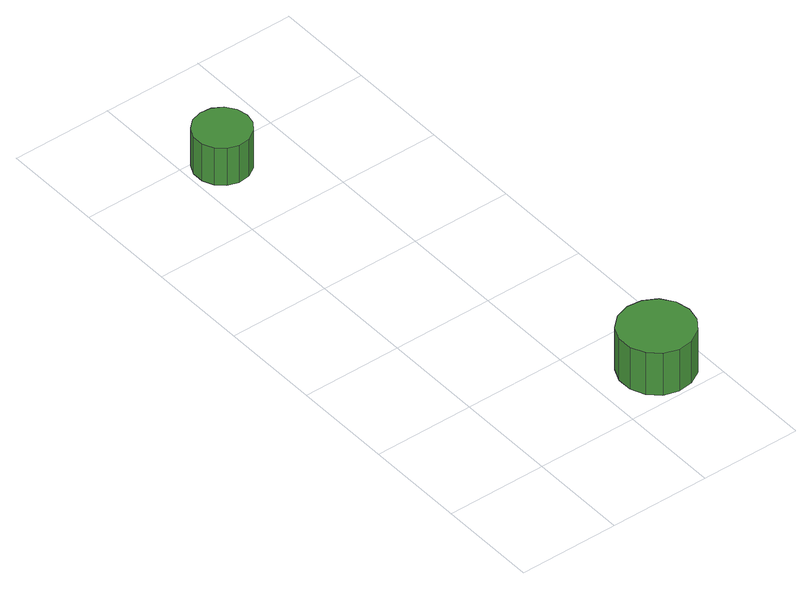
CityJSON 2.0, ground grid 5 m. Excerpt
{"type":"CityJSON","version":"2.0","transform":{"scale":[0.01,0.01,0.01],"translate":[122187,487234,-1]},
"CityObjects":{
"tree1":{"type":"SolitaryVegetationObject","attributes":{"function":"something"},"geometry":[{"type":"MultiSurface","lod":"1","boundaries":[[[0,1,2,3,4,5,6,7,8,9,10,11,12,13,14]],[[15,16,17,18,19,20,21,22,23,24,25,26,27,28,29]],[[0,29,28,1]],[[1,28,27,2]],[[2,27,26,3]],[[3,26,25,4]],[[4,25,24,5]],[[5,24,23,6]],[[6,23,22,7]],[[7,22,21,8]],[[8,21,20,9]],[[9,20,19,10]],[[10,19,18,11]],[[11,18,17,12]],[[12,17,16,13]],[[13,16,15,14]],[[14,15,29,0]]]}]},
"tree2":{"type":"SolitaryVegetationObject","attributes":{"function":"something"},"geometry":[{"type":"MultiSurface","lod":"1","boundaries":[[[30,31,32,33,34,35,36,37,38,39,40,41,42,43,44]],[[45,46,47,48,49,50,51,52,53,54,55,56,57,58,59]],[[30,59,58,31]],[[31,58,57,32]],[[32,57,56,33]],[[33,56,55,34]],[[34,55,54,35]],[[35,54,53,36]],[[36,53,52,37]],[[37,52,51,38]],[[38,51,50,39]],[[39,50,49,40]],[[40,49,48,41]],[[41,48,47,42]],[[42,47,46,43]],[[43,46,45,44]],[[44,45,59,30]]]}]}
},
"vertices":[
[971,200,296],[956,274,296],[912,335,296],[846,372,296],[772,380,296],[700,357,296],[644,306,296],[614,238,296],[614,163,296],[644,94,296],[700,43,296],[772,20,296],[846,28,296],[912,66,296],[956,127,296],[956,127,58],[912,66,58],[846,28,58],[772,20,58],[700,43,58],[644,94,58],[614,163,58],[614,238,58],[644,306,58],[700,357,58],[772,380,58],[846,372,58],[912,335,58],[956,274,58],[971,200,58],
[289,2396,288],[277,2452,288],[243,2499,288],[194,2527,288],[137,2533,288],[82,2516,288],[40,2477,288],[17,2425,288],[17,2368,288],[40,2315,288],[82,2277,288],[137,2259,288],[194,2265,288],[243,2294,288],[277,2340,288],[277,2340,78],[243,2294,78],[194,2265,78],[137,2259,78],[82,2277,78],[40,2315,78],[17,2368,78],[17,2425,78],[40,2477,78],[82,2516,78],[137,2533,78],[194,2527,78],[243,2499,78],[277,2452,78],[289,2396,78]
]}
